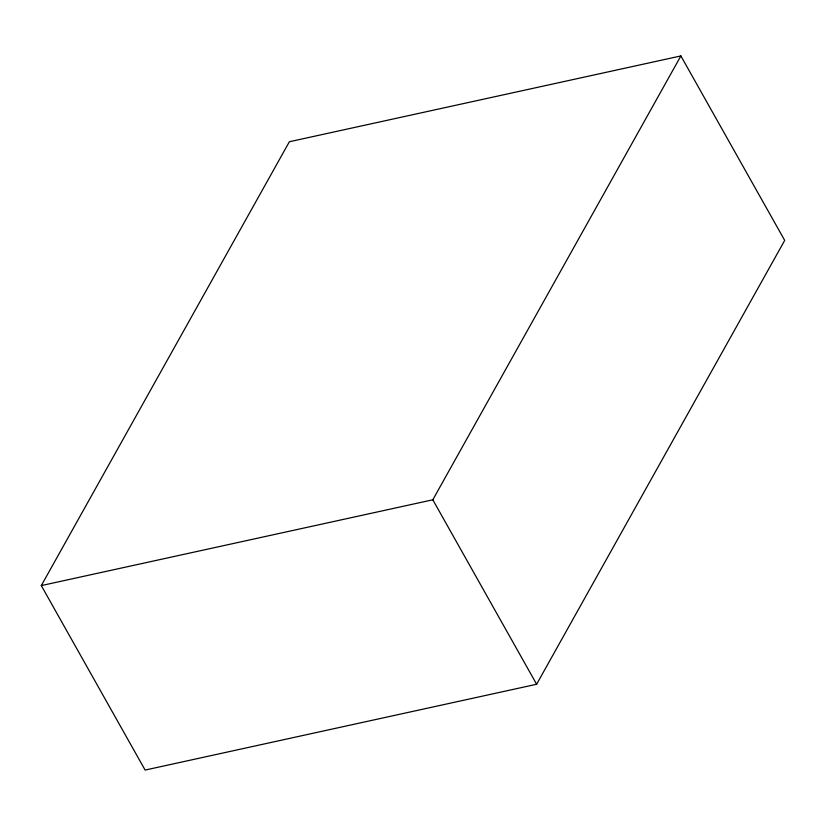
<?xml version="1.0" encoding="UTF-8"?>
<svg xmlns="http://www.w3.org/2000/svg" width="826" height="826" viewBox="0 0 826 826"><rect width="100%" height="100%" fill="white"/><g stroke="black" fill="none" stroke-linecap="round" stroke-linejoin="round"><path stroke-width="1.24" d="M41.3 585.593L289.368 141.742L680.882 55.931L784.7 240.407L536.632 684.258L145.118 770.069L41.3 585.593L432.814 499.792L680.882 55.931M432.814 499.792L536.632 684.258"/></g></svg>
